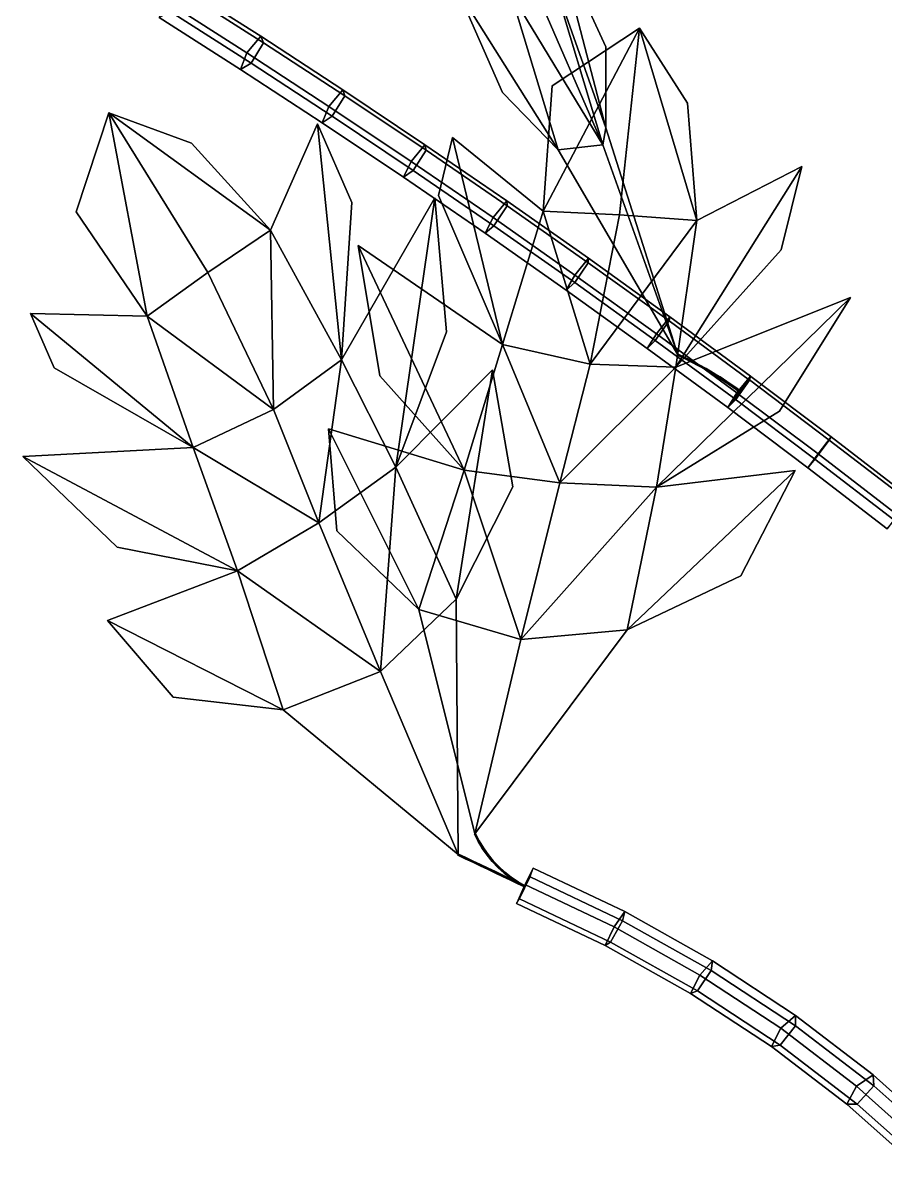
# Model space of a CAD drawing. Header units: metres. Extents: x -349 to 464, y -383 to 362.
# Drawn here: x -254.5 to -205.4, y 58.8 to 123.9 of the extents above; entities that cross this region are included whole.
import ezdxf

# ---------------------------------------------------------------- set-up
doc = ezdxf.new("R2010")
doc.units = ezdxf.units.M

msp = doc.modelspace()

# ---------------------------------------------------------------- linework, layer by layer
at = {"layer": 'Breeder_Leaf', "color": 3}
for points in [[(-224.406, 126.7611, 252.5786), (-224.0396, 128.5473, 260.8003), (-221.2905, 117.9533, 253.2495)], [(-224.406, 126.7611, 252.5786), (-221.2905, 117.9533, 253.2495), (-224.0396, 128.5473, 260.8003)], [(-224.0396, 128.5473, 260.8003), (-221.2962, 122.5699, 258.7374), (-221.2905, 117.9533, 253.2495)], [(-224.0396, 128.5473, 260.8003), (-221.2905, 117.9533, 253.2495), (-221.2962, 122.5699, 258.7374)], [(-221.4681, 116.9833, 246.7362), (-225.3984, 126.0291, 246.9125), (-224.406, 126.7611, 252.5786)], [(-221.4681, 116.9833, 246.7362), (-224.406, 126.7611, 252.5786), (-225.3984, 126.0291, 246.9125)], [(-221.4681, 116.9833, 246.7362), (-224.406, 126.7611, 252.5786), (-221.2905, 117.9533, 253.2495)], [(-221.4681, 116.9833, 246.7362), (-221.2905, 117.9533, 253.2495), (-224.406, 126.7611, 252.5786)], [(-224.0174, 116.6974, 241.1451), (-229.7617, 125.8485, 233.4591), (-226.7314, 125.6583, 241.2857)], [(-224.0174, 116.6974, 241.1451), (-226.7314, 125.6583, 241.2857), (-229.7617, 125.8485, 233.4591)], [(-224.0174, 116.6974, 241.1451), (-227.1755, 119.9574, 235.5527), (-229.7617, 125.8485, 233.4591)], [(-224.0174, 116.6974, 241.1451), (-229.7617, 125.8485, 233.4591), (-227.1755, 119.9574, 235.5527)], [(-226.7314, 125.6583, 241.2857), (-225.3984, 126.0291, 246.9125), (-221.4681, 116.9833, 246.7362)], [(-226.7314, 125.6583, 241.2857), (-221.4681, 116.9833, 246.7362), (-225.3984, 126.0291, 246.9125)], [(-224.0174, 116.6974, 241.1451), (-226.7314, 125.6583, 241.2857), (-221.4681, 116.9833, 246.7362)], [(-224.0174, 116.6974, 241.1451), (-221.4681, 116.9833, 246.7362), (-226.7314, 125.6583, 241.2857)], [(-224.8634, 113.2054, 350.2056), (-219.3666, 123.6282, 352.3683), (-220.5098, 113.0009, 351.959)], [(-224.8634, 113.2054, 350.2056), (-220.5098, 113.0009, 351.959), (-219.3666, 123.6282, 352.3683)], [(-224.8634, 113.2054, 350.2056), (-224.351, 120.3367, 351.5472), (-219.3666, 123.6282, 352.3683)], [(-224.8634, 113.2054, 350.2056), (-219.3666, 123.6282, 352.3683), (-224.351, 120.3367, 351.5472)], [(-220.5098, 113.0009, 351.959), (-219.3666, 123.6282, 352.3683), (-216.1098, 112.6818, 353.5271)], [(-220.5098, 113.0009, 351.959), (-216.1098, 112.6818, 353.5271), (-219.3666, 123.6282, 352.3683)], [(-219.3666, 123.6282, 352.3683), (-216.6356, 119.3643, 353.5473), (-216.1098, 112.6818, 353.5271)], [(-219.3666, 123.6282, 352.3683), (-216.1098, 112.6818, 353.5271), (-216.6356, 119.3643, 353.5473)], [(-247.4371, 107.2336, 349.6057), (-251.4763, 113.1592, 350.8263), (-249.6087, 118.8011, 351.8425)], [(-247.4371, 107.2336, 349.6057), (-249.6087, 118.8011, 351.8425), (-251.4763, 113.1592, 350.8263)], [(-247.4371, 107.2336, 349.6057), (-249.6087, 118.8011, 351.8425), (-243.975, 109.7119, 351.591)], [(-247.4371, 107.2336, 349.6057), (-243.975, 109.7119, 351.591), (-249.6087, 118.8011, 351.8425)], [(-243.975, 109.7119, 351.591), (-249.6087, 118.8011, 351.8425), (-240.396, 112.1313, 353.3961)], [(-243.975, 109.7119, 351.591), (-240.396, 112.1313, 353.3961), (-249.6087, 118.8011, 351.8425)], [(-249.6087, 118.8011, 351.8425), (-244.9068, 117.0876, 353.2516), (-240.396, 112.1313, 353.3961)], [(-249.6087, 118.8011, 351.8425), (-240.396, 112.1313, 353.3961), (-244.9068, 117.0876, 353.2516)], [(-240.396, 112.1313, 353.3961), (-237.7159, 118.1821, 356.4573), (-236.3622, 104.748, 356.2281)], [(-240.396, 112.1313, 353.3961), (-236.3622, 104.748, 356.2281), (-237.7159, 118.1821, 356.4573)], [(-237.7159, 118.1821, 356.4573), (-235.7707, 113.7018, 357.2591), (-236.3622, 104.748, 356.2281)], [(-237.7159, 118.1821, 356.4573), (-236.3622, 104.748, 356.2281), (-235.7707, 113.7018, 357.2591)], [(-217.1904, 105.0323, 247.2419), (-221.4681, 116.9833, 246.7362), (-221.2905, 117.9533, 253.2495)], [(-217.1904, 105.0323, 247.2419), (-221.2905, 117.9533, 253.2495), (-221.4681, 116.9833, 246.7362)], [(-227.1846, 105.6126, 353.7822), (-230.8254, 114.1074, 350.8303), (-230.0339, 117.3929, 350.0684)], [(-227.1846, 105.6126, 353.7822), (-230.0339, 117.3929, 350.0684), (-230.8254, 114.1074, 350.8303)], [(-227.1846, 105.6126, 353.7822), (-230.0339, 117.3929, 350.0684), (-224.8634, 113.2054, 350.2056)], [(-227.1846, 105.6126, 353.7822), (-224.8634, 113.2054, 350.2056), (-230.0339, 117.3929, 350.0684)], [(-224.0174, 116.6974, 241.1451), (-221.4681, 116.9833, 246.7362), (-217.1904, 105.0323, 247.2419)], [(-224.0174, 116.6974, 241.1451), (-217.1904, 105.0323, 247.2419), (-221.4681, 116.9833, 246.7362)], [(-216.1098, 112.6818, 353.5271), (-210.1261, 115.7565, 356.339), (-217.3054, 104.3193, 356.2556)], [(-216.1098, 112.6818, 353.5271), (-217.3054, 104.3193, 356.2556), (-210.1261, 115.7565, 356.339)], [(-210.1261, 115.7565, 356.339), (-211.2963, 111.0088, 357.1068), (-217.3054, 104.3193, 356.2556)], [(-210.1261, 115.7565, 356.339), (-217.3054, 104.3193, 356.2556), (-211.2963, 111.0088, 357.1068)], [(-236.3622, 104.748, 356.2281), (-231.0452, 113.9606, 358.313), (-233.2522, 98.6218, 359.9763)], [(-236.3622, 104.748, 356.2281), (-233.2522, 98.6218, 359.9763), (-231.0452, 113.9606, 358.313)], [(-231.0452, 113.9606, 358.313), (-230.3654, 106.3375, 360.1488), (-233.2522, 98.6218, 359.9763)], [(-231.0452, 113.9606, 358.313), (-233.2522, 98.6218, 359.9763), (-230.3654, 106.3375, 360.1488)], [(-227.1846, 105.6126, 353.7822), (-224.8634, 113.2054, 350.2056), (-222.1799, 104.4898, 354.6603)], [(-227.1846, 105.6126, 353.7822), (-222.1799, 104.4898, 354.6603), (-224.8634, 113.2054, 350.2056)], [(-224.8634, 113.2054, 350.2056), (-220.5098, 113.0009, 351.959), (-222.1799, 104.4898, 354.6603)], [(-224.8634, 113.2054, 350.2056), (-222.1799, 104.4898, 354.6603), (-220.5098, 113.0009, 351.959)], [(-222.1799, 104.4898, 354.6603), (-220.5098, 113.0009, 351.959), (-216.1098, 112.6818, 353.5271)], [(-222.1799, 104.4898, 354.6603), (-216.1098, 112.6818, 353.5271), (-220.5098, 113.0009, 351.959)], [(-240.2227, 101.9208, 354.3739), (-243.975, 109.7119, 351.591), (-240.396, 112.1313, 353.3961)], [(-240.2227, 101.9208, 354.3739), (-240.396, 112.1313, 353.3961), (-243.975, 109.7119, 351.591)], [(-240.2227, 101.9208, 354.3739), (-240.396, 112.1313, 353.3961), (-236.3622, 104.748, 356.2281)], [(-240.2227, 101.9208, 354.3739), (-236.3622, 104.748, 356.2281), (-240.396, 112.1313, 353.3961)], [(-222.1799, 104.4898, 354.6603), (-216.1098, 112.6818, 353.5271), (-217.3054, 104.3193, 356.2556)], [(-222.1799, 104.4898, 354.6603), (-217.3054, 104.3193, 356.2556), (-216.1098, 112.6818, 353.5271)], [(-229.374, 98.4563, 356.3189), (-235.3986, 111.2503, 349.5761), (-227.1846, 105.6126, 353.7822)], [(-229.374, 98.4563, 356.3189), (-227.1846, 105.6126, 353.7822), (-235.3986, 111.2503, 349.5761)], [(-229.374, 98.4563, 356.3189), (-234.1705, 103.8205, 352.3355), (-235.3986, 111.2503, 349.5761)], [(-229.374, 98.4563, 356.3189), (-235.3986, 111.2503, 349.5761), (-234.1705, 103.8205, 352.3355)], [(-247.4371, 107.2336, 349.6057), (-243.975, 109.7119, 351.591), (-240.2227, 101.9208, 354.3739)], [(-247.4371, 107.2336, 349.6057), (-240.2227, 101.9208, 354.3739), (-243.975, 109.7119, 351.591)], [(-217.3054, 104.3193, 356.2556), (-207.3565, 108.2958, 357.8978), (-218.4102, 97.4972, 359.9283)], [(-217.3054, 104.3193, 356.2556), (-218.4102, 97.4972, 359.9283), (-207.3565, 108.2958, 357.8978)], [(-207.3565, 108.2958, 357.8978), (-211.3959, 101.8197, 359.8179), (-218.4102, 97.4972, 359.9283)], [(-207.3565, 108.2958, 357.8978), (-218.4102, 97.4972, 359.9283), (-211.3959, 101.8197, 359.8179)], [(-244.8085, 99.7545, 353.2092), (-254.072, 107.3745, 349.1092), (-247.4371, 107.2336, 349.6057)], [(-244.8085, 99.7545, 353.2092), (-247.4371, 107.2336, 349.6057), (-254.072, 107.3745, 349.1092)], [(-244.8085, 99.7545, 353.2092), (-252.724, 104.2815, 349.8953), (-254.072, 107.3745, 349.1092)], [(-244.8085, 99.7545, 353.2092), (-254.072, 107.3745, 349.1092), (-252.724, 104.2815, 349.8953)], [(-244.8085, 99.7545, 353.2092), (-247.4371, 107.2336, 349.6057), (-240.2227, 101.9208, 354.3739)], [(-244.8085, 99.7545, 353.2092), (-240.2227, 101.9208, 354.3739), (-247.4371, 107.2336, 349.6057)], [(-229.374, 98.4563, 356.3189), (-227.1846, 105.6126, 353.7822), (-223.9199, 97.7297, 358.1356)], [(-229.374, 98.4563, 356.3189), (-223.9199, 97.7297, 358.1356), (-227.1846, 105.6126, 353.7822)], [(-227.1846, 105.6126, 353.7822), (-222.1799, 104.4898, 354.6603), (-223.9199, 97.7297, 358.1356)], [(-227.1846, 105.6126, 353.7822), (-223.9199, 97.7297, 358.1356), (-222.1799, 104.4898, 354.6603)], [(-237.6407, 95.4575, 357.8899), (-240.2227, 101.9208, 354.3739), (-236.3622, 104.748, 356.2281)], [(-237.6407, 95.4575, 357.8899), (-236.3622, 104.748, 356.2281), (-240.2227, 101.9208, 354.3739)], [(-237.6407, 95.4575, 357.8899), (-236.3622, 104.748, 356.2281), (-233.2522, 98.6218, 359.9763)], [(-237.6407, 95.4575, 357.8899), (-233.2522, 98.6218, 359.9763), (-236.3622, 104.748, 356.2281)], [(-223.9199, 97.7297, 358.1356), (-222.1799, 104.4898, 354.6603), (-217.3054, 104.3193, 356.2556)], [(-223.9199, 97.7297, 358.1356), (-217.3054, 104.3193, 356.2556), (-222.1799, 104.4898, 354.6603)], [(-223.9199, 97.7297, 358.1356), (-217.3054, 104.3193, 356.2556), (-218.4102, 97.4972, 359.9283)], [(-223.9199, 97.7297, 358.1356), (-218.4102, 97.4972, 359.9283), (-217.3054, 104.3193, 356.2556)], [(-233.2522, 98.6218, 359.9763), (-227.7474, 104.1734, 363.1064), (-229.8252, 91.1024, 364.3862)], [(-233.2522, 98.6218, 359.9763), (-229.8252, 91.1024, 364.3862), (-227.7474, 104.1734, 363.1064)], [(-227.7474, 104.1734, 363.1064), (-226.5876, 97.5014, 364.3916), (-229.8252, 91.1024, 364.3862)], [(-227.7474, 104.1734, 363.1064), (-229.8252, 91.1024, 364.3862), (-226.5876, 97.5014, 364.3916)], [(-244.8085, 99.7545, 353.2092), (-240.2227, 101.9208, 354.3739), (-237.6407, 95.4575, 357.8899)], [(-244.8085, 99.7545, 353.2092), (-237.6407, 95.4575, 357.8899), (-240.2227, 101.9208, 354.3739)], [(-231.9412, 90.523, 360.5798), (-237.0878, 100.8177, 353.9959), (-229.374, 98.4563, 356.3189)], [(-231.9412, 90.523, 360.5798), (-229.374, 98.4563, 356.3189), (-237.0878, 100.8177, 353.9959)], [(-231.9412, 90.523, 360.5798), (-236.6159, 95.01102, 357.4363), (-237.0878, 100.8177, 353.9959)], [(-231.9412, 90.523, 360.5798), (-237.0878, 100.8177, 353.9959), (-236.6159, 95.01102, 357.4363)], [(-242.287, 92.718, 355.7725), (-254.5101, 99.2418, 348.4595), (-244.8085, 99.7545, 353.2092)], [(-242.287, 92.718, 355.7725), (-244.8085, 99.7545, 353.2092), (-254.5101, 99.2418, 348.4595)], [(-242.287, 92.718, 355.7725), (-244.8085, 99.7545, 353.2092), (-237.6407, 95.4575, 357.8899)], [(-242.287, 92.718, 355.7725), (-237.6407, 95.4575, 357.8899), (-244.8085, 99.7545, 353.2092)], [(-242.287, 92.718, 355.7725), (-249.1389, 94.08042, 351.4317), (-254.5101, 99.2418, 348.4595)], [(-242.287, 92.718, 355.7725), (-254.5101, 99.2418, 348.4595), (-249.1389, 94.08042, 351.4317)], [(-234.1333, 86.999, 361.5583), (-237.6407, 95.4575, 357.8899), (-233.2522, 98.6218, 359.9763)], [(-234.1333, 86.999, 361.5583), (-233.2522, 98.6218, 359.9763), (-237.6407, 95.4575, 357.8899)], [(-234.1333, 86.999, 361.5583), (-233.2522, 98.6218, 359.9763), (-229.8252, 91.1024, 364.3862)], [(-234.1333, 86.999, 361.5583), (-229.8252, 91.1024, 364.3862), (-233.2522, 98.6218, 359.9763)], [(-231.9412, 90.523, 360.5798), (-229.374, 98.4563, 356.3189), (-226.1452, 88.8233, 361.7452)], [(-231.9412, 90.523, 360.5798), (-226.1452, 88.8233, 361.7452), (-229.374, 98.4563, 356.3189)], [(-229.374, 98.4563, 356.3189), (-223.9199, 97.7297, 358.1356), (-226.1452, 88.8233, 361.7452)], [(-229.374, 98.4563, 356.3189), (-226.1452, 88.8233, 361.7452), (-223.9199, 97.7297, 358.1356)], [(-218.4102, 97.4972, 359.9283), (-210.5019, 98.4452, 362.6636), (-220.084, 89.3668, 364.2674)], [(-218.4102, 97.4972, 359.9283), (-220.084, 89.3668, 364.2674), (-210.5019, 98.4452, 362.6636)], [(-210.5019, 98.4452, 362.6636), (-213.609, 92.4375, 363.9924), (-220.084, 89.3668, 364.2674)], [(-210.5019, 98.4452, 362.6636), (-220.084, 89.3668, 364.2674), (-213.609, 92.4375, 363.9924)], [(-226.1452, 88.8233, 361.7452), (-223.9199, 97.7297, 358.1356), (-218.4102, 97.4972, 359.9283)], [(-226.1452, 88.8233, 361.7452), (-218.4102, 97.4972, 359.9283), (-223.9199, 97.7297, 358.1356)], [(-226.1452, 88.8233, 361.7452), (-218.4102, 97.4972, 359.9283), (-220.084, 89.3668, 364.2674)], [(-226.1452, 88.8233, 361.7452), (-220.084, 89.3668, 364.2674), (-218.4102, 97.4972, 359.9283)], [(-242.287, 92.718, 355.7725), (-237.6407, 95.4575, 357.8899), (-234.1333, 86.999, 361.5583)], [(-242.287, 92.718, 355.7725), (-234.1333, 86.999, 361.5583), (-237.6407, 95.4575, 357.8899)], [(-239.6809, 84.8081, 360.053), (-249.6889, 89.8931, 352.9965), (-242.287, 92.718, 355.7725)], [(-239.6809, 84.8081, 360.053), (-242.287, 92.718, 355.7725), (-249.6889, 89.8931, 352.9965)], [(-239.6809, 84.8081, 360.053), (-242.287, 92.718, 355.7725), (-234.1333, 86.999, 361.5583)], [(-239.6809, 84.8081, 360.053), (-234.1333, 86.999, 361.5583), (-242.287, 92.718, 355.7725)], [(-229.709, 76.5635, 367.2948), (-234.1333, 86.999, 361.5583), (-229.8252, 91.1024, 364.3862)], [(-229.709, 76.5635, 367.2948), (-229.8252, 91.1024, 364.3862), (-234.1333, 86.999, 361.5583)], [(-231.9412, 90.523, 360.5798), (-226.1452, 88.8233, 361.7452), (-228.7499, 77.7508, 367.4019)], [(-231.9412, 90.523, 360.5798), (-228.7499, 77.7508, 367.4019), (-226.1452, 88.8233, 361.7452)], [(-239.6809, 84.8081, 360.053), (-245.9455, 85.5393, 356.5752), (-249.6889, 89.8931, 352.9965)], [(-239.6809, 84.8081, 360.053), (-249.6889, 89.8931, 352.9965), (-245.9455, 85.5393, 356.5752)], [(-228.7499, 77.7508, 367.4019), (-226.1452, 88.8233, 361.7452), (-220.084, 89.3668, 364.2674)], [(-228.7499, 77.7508, 367.4019), (-220.084, 89.3668, 364.2674), (-226.1452, 88.8233, 361.7452)], [(-239.6809, 84.8081, 360.053), (-234.1333, 86.999, 361.5583), (-229.709, 76.5635, 367.2948)], [(-239.6809, 84.8081, 360.053), (-229.709, 76.5635, 367.2948), (-234.1333, 86.999, 361.5583)]]:
    msp.add_3dface(points, dxfattribs=at)
at = {"layer": 'Breeder_Petiole', "color": 3}
for points in [[(-240.9524, 123.1681, 252.8454), (-245.6187, 126.1398, 254.3941), (-246.4203, 125.2055, 253.7714), (-241.7479, 122.2296, 252.2211)], [(-240.8058, 122.8008, 254.1671), (-245.4339, 125.7474, 255.7037), (-245.6187, 126.1398, 254.3941), (-240.9524, 123.1681, 252.8454)], [(-241.7479, 122.2296, 252.2211), (-246.4203, 125.2055, 253.7714), (-246.7384, 124.2269, 254.6903), (-242.1003, 121.2736, 253.1512)], [(-241.5093, 121.6319, 254.372), (-246.1196, 124.5669, 255.9026), (-245.4339, 125.7474, 255.7037), (-240.8058, 122.8008, 254.1671)], [(-242.1003, 121.2736, 253.1512), (-246.7384, 124.2269, 254.6903), (-246.1196, 124.5669, 255.9026), (-241.5093, 121.6319, 254.372)], [(-236.2806, 120.1167, 251.4794), (-240.9524, 123.1681, 252.8454), (-241.7479, 122.2296, 252.2211), (-237.0699, 119.1739, 250.8538)], [(-236.1722, 119.7752, 252.8117), (-240.8058, 122.8008, 254.1671), (-240.9524, 123.1681, 252.8454), (-236.2806, 120.1167, 251.4794)], [(-236.8935, 118.6181, 253.0218), (-241.5093, 121.6319, 254.372), (-240.8058, 122.8008, 254.1671), (-236.1722, 119.7752, 252.8117)], [(-237.0699, 119.1739, 250.8538), (-241.7479, 122.2296, 252.2211), (-242.1003, 121.2736, 253.1512), (-237.4566, 118.2409, 251.7936)], [(-237.4566, 118.2409, 251.7936), (-242.1003, 121.2736, 253.1512), (-241.5093, 121.6319, 254.372), (-236.8935, 118.6181, 253.0218)], [(-231.6087, 116.9893, 250.2978), (-236.2806, 120.1167, 251.4794), (-237.0699, 119.1739, 250.8538), (-232.3919, 116.0421, 249.6711)], [(-231.5385, 116.6741, 251.639), (-236.1722, 119.7752, 252.8117), (-236.2806, 120.1167, 251.4794), (-231.6087, 116.9893, 250.2978)], [(-232.2776, 115.5292, 251.8538), (-236.8935, 118.6181, 253.0218), (-236.1722, 119.7752, 252.8117), (-231.5385, 116.6741, 251.639)], [(-232.3919, 116.0421, 249.6711), (-237.0699, 119.1739, 250.8538), (-237.4566, 118.2409, 251.7936), (-232.813, 115.1327, 250.6192)], [(-232.813, 115.1327, 250.6192), (-237.4566, 118.2409, 251.7936), (-236.8935, 118.6181, 253.0218), (-232.2776, 115.5292, 251.8538)], [(-226.9425, 113.7897, 249.3019), (-231.6087, 116.9893, 250.2978), (-232.3919, 116.0421, 249.6711), (-227.7195, 112.8381, 248.6743)], [(-227.6673, 112.369, 250.8693), (-232.2776, 115.5292, 251.8538), (-231.5385, 116.6741, 251.639), (-226.9104, 113.5015, 250.6506)], [(-226.9104, 113.5015, 250.6506), (-231.5385, 116.6741, 251.639), (-231.6087, 116.9893, 250.2978), (-226.9425, 113.7897, 249.3019)], [(-227.7195, 112.8381, 248.6743), (-232.3919, 116.0421, 249.6711), (-232.813, 115.1327, 250.6192), (-228.1749, 111.9528, 249.6294)], [(-228.1749, 111.9528, 249.6294), (-232.813, 115.1327, 250.6192), (-232.2776, 115.5292, 251.8538), (-227.6673, 112.369, 250.8693)], [(-222.2874, 110.5218, 248.493), (-226.9425, 113.7897, 249.3019), (-227.7195, 112.8381, 248.6743), (-223.0584, 109.5656, 247.8649)], [(-223.068, 109.1413, 250.0695), (-227.6673, 112.369, 250.8693), (-226.9104, 113.5015, 250.6506), (-222.2933, 110.2611, 249.8477)], [(-222.2933, 110.2611, 249.8477), (-226.9104, 113.5015, 250.6506), (-226.9425, 113.7897, 249.3019), (-222.2874, 110.5218, 248.493)], [(-223.0584, 109.5656, 247.8649), (-227.7195, 112.8381, 248.6743), (-228.1749, 111.9528, 249.6294), (-223.548, 108.705, 248.8255)], [(-223.548, 108.705, 248.8255), (-228.1749, 111.9528, 249.6294), (-227.6673, 112.369, 250.8693), (-223.068, 109.1413, 250.0695)], [(-218.4852, 105.85, 249.4554), (-223.068, 109.1413, 250.0695), (-222.2933, 110.2611, 249.8477), (-217.6929, 106.9568, 249.2311)], [(-217.6491, 107.1896, 247.872), (-222.2874, 110.5218, 248.493), (-223.0584, 109.5656, 247.8649), (-218.414, 106.2287, 247.2436)], [(-217.6929, 106.9568, 249.2311), (-222.2933, 110.2611, 249.8477), (-222.2874, 110.5218, 248.493), (-217.6491, 107.1896, 247.872)], [(-218.414, 106.2287, 247.2436), (-223.0584, 109.5656, 247.8649), (-223.548, 108.705, 248.8255), (-218.9377, 105.3932, 248.2085)], [(-218.9377, 105.3932, 248.2085), (-223.548, 108.705, 248.8255), (-223.068, 109.1413, 250.0695), (-218.4852, 105.85, 249.4554)], [(-213.8923, 102.4748, 249.0252), (-218.4852, 105.85, 249.4554), (-217.6929, 106.9568, 249.2311), (-213.0999, 103.5817, 248.8009)], [(-213.0562, 103.8144, 247.4418), (-217.6491, 107.1896, 247.872), (-218.414, 106.2287, 247.2436), (-213.8211, 102.8536, 246.8134)], [(-213.0999, 103.5817, 248.8009), (-217.6929, 106.9568, 249.2311), (-217.6491, 107.1896, 247.872), (-213.0562, 103.8144, 247.4418)], [(-213.8211, 102.8536, 246.8134), (-218.414, 106.2287, 247.2436), (-218.9377, 105.3932, 248.2085), (-214.3447, 102.0181, 247.7783)], [(-214.3447, 102.0181, 247.7783), (-218.9377, 105.3932, 248.2085), (-218.4852, 105.85, 249.4554), (-213.8923, 102.4748, 249.0252)], [(-216.8083, 104.8367, 247.435), (-217.2078, 105.023, 247.2745), (-217.1866, 105.0613, 247.2663), (-216.7865, 104.8748, 247.427)], [(-216.8071, 104.812, 247.397), (-217.2048, 104.9974, 247.2372), (-217.2078, 105.023, 247.2745), (-216.8083, 104.8367, 247.435)], [(-216.7847, 104.8354, 247.3664), (-217.1817, 105.0205, 247.2068), (-217.2048, 104.9974, 247.2372), (-216.8071, 104.812, 247.397)], [(-216.7865, 104.8748, 247.427), (-217.1866, 105.0613, 247.2663), (-217.1706, 105.0599, 247.2247), (-216.772, 104.874, 247.3849)], [(-216.772, 104.874, 247.3849), (-217.1706, 105.0599, 247.2247), (-217.1817, 105.0205, 247.2068), (-216.7847, 104.8354, 247.3664)], [(-216.4078, 104.6375, 247.5767), (-216.8083, 104.8367, 247.435), (-216.7865, 104.8748, 247.427), (-216.3853, 104.6756, 247.5689)], [(-216.4086, 104.6136, 247.5378), (-216.8071, 104.812, 247.397), (-216.8083, 104.8367, 247.435), (-216.4078, 104.6375, 247.5767)], [(-216.3865, 104.6375, 247.5068), (-216.7847, 104.8354, 247.3664), (-216.8071, 104.812, 247.397), (-216.4086, 104.6136, 247.5378)], [(-216.3853, 104.6756, 247.5689), (-216.7865, 104.8748, 247.427), (-216.772, 104.874, 247.3849), (-216.3722, 104.6756, 247.5259)], [(-216.3722, 104.6756, 247.5259), (-216.772, 104.874, 247.3849), (-216.7847, 104.8354, 247.3664), (-216.3865, 104.6375, 247.5068)], [(-215.9883, 104.4274, 247.6277), (-216.3865, 104.6375, 247.5068), (-216.4086, 104.6136, 247.5378), (-216.0099, 104.403, 247.6592)], [(-216.0099, 104.403, 247.6592), (-216.4086, 104.6136, 247.5378), (-216.4078, 104.6375, 247.5767), (-216.0072, 104.4261, 247.699)], [(-216.0072, 104.4261, 247.699), (-216.4078, 104.6375, 247.5767), (-216.3853, 104.6756, 247.5689), (-215.984, 104.4642, 247.6912)], [(-215.9723, 104.465, 247.6474), (-216.3722, 104.6756, 247.5259), (-216.3865, 104.6375, 247.5068), (-215.9883, 104.4274, 247.6277)], [(-215.984, 104.4642, 247.6912), (-216.3853, 104.6756, 247.5689), (-216.3722, 104.6756, 247.5259), (-215.9723, 104.465, 247.6474)], [(-215.5909, 104.2057, 247.7291), (-215.9883, 104.4274, 247.6277), (-216.0099, 104.403, 247.6592), (-215.6121, 104.1807, 247.7609)], [(-215.6121, 104.1807, 247.7609), (-216.0099, 104.403, 247.6592), (-216.0072, 104.4261, 247.699), (-215.6075, 104.2028, 247.8015)], [(-215.6075, 104.2028, 247.8015), (-216.0072, 104.4261, 247.699), (-215.984, 104.4642, 247.6912), (-215.5835, 104.2409, 247.7938)], [(-215.5733, 104.2426, 247.7493), (-215.9723, 104.465, 247.6474), (-215.9883, 104.4274, 247.6277), (-215.5909, 104.2057, 247.7291)], [(-215.5835, 104.2409, 247.7938), (-215.984, 104.4642, 247.6912), (-215.9723, 104.465, 247.6474), (-215.5733, 104.2426, 247.7493)], [(-215.1953, 103.9727, 247.8105), (-215.5909, 104.2057, 247.7291), (-215.6121, 104.1807, 247.7609), (-215.2162, 103.9472, 247.8427)], [(-215.2162, 103.9472, 247.8427), (-215.6121, 104.1807, 247.7609), (-215.6075, 104.2028, 247.8015), (-215.2095, 103.9683, 247.8839)], [(-215.2095, 103.9683, 247.8839), (-215.6075, 104.2028, 247.8015), (-215.5835, 104.2409, 247.7938), (-215.1848, 104.0064, 247.8763)], [(-215.176, 104.009, 247.8312), (-215.5733, 104.2426, 247.7493), (-215.5909, 104.2057, 247.7291), (-215.1953, 103.9727, 247.8105)], [(-215.1848, 104.0064, 247.8763), (-215.5835, 104.2409, 247.7938), (-215.5733, 104.2426, 247.7493), (-215.176, 104.009, 247.8312)], [(-214.8026, 103.7292, 247.8719), (-215.1953, 103.9727, 247.8105), (-215.2162, 103.9472, 247.8427), (-214.823, 103.7031, 247.9044)], [(-214.823, 103.7031, 247.9044), (-215.2162, 103.9472, 247.8427), (-215.2095, 103.9683, 247.8839), (-214.8144, 103.7232, 247.9462)], [(-214.8144, 103.7232, 247.9462), (-215.2095, 103.9683, 247.8839), (-215.1848, 104.0064, 247.8763), (-214.7888, 103.7611, 247.9385)], [(-214.7816, 103.7648, 247.8929), (-215.176, 104.009, 247.8312), (-215.1953, 103.9727, 247.8105), (-214.8026, 103.7292, 247.8719)], [(-214.7888, 103.7611, 247.9385), (-215.1848, 104.0064, 247.8763), (-215.176, 104.009, 247.8312), (-214.7816, 103.7648, 247.8929)], [(-214.4135, 103.4756, 247.913), (-214.8026, 103.7292, 247.8719), (-214.823, 103.7031, 247.9044), (-214.4335, 103.449, 247.9458)], [(-214.4335, 103.449, 247.9458), (-214.823, 103.7031, 247.9044), (-214.8144, 103.7232, 247.9462), (-214.4229, 103.4679, 247.9881)], [(-214.4229, 103.4679, 247.9881), (-214.8144, 103.7232, 247.9462), (-214.7888, 103.7611, 247.9385), (-214.3966, 103.5058, 247.9804)], [(-214.3908, 103.5105, 247.9343), (-214.7816, 103.7648, 247.8929), (-214.8026, 103.7292, 247.8719), (-214.4135, 103.4756, 247.913)], [(-214.3966, 103.5058, 247.9804), (-214.7888, 103.7611, 247.9385), (-214.7816, 103.7648, 247.8929), (-214.3908, 103.5105, 247.9343)], [(-208.445, 100.3485, 247.1969), (-213.0331, 103.7971, 247.4398), (-213.7921, 102.8316, 246.8113), (-209.1979, 99.3782, 246.5686)], [(-208.5637, 100.1731, 248.5602), (-213.1145, 103.5928, 248.8018), (-213.0331, 103.7971, 247.4398), (-208.445, 100.3485, 247.1969)], [(-214.0291, 103.2127, 247.9338), (-214.4135, 103.4756, 247.913), (-214.4335, 103.449, 247.9458), (-214.0487, 103.1854, 247.9668)], [(-214.0487, 103.1854, 247.9668), (-214.4335, 103.449, 247.9458), (-214.4229, 103.4679, 247.9881), (-214.0361, 103.2031, 248.0095)], [(-214.0361, 103.2031, 248.0095), (-214.4229, 103.4679, 247.9881), (-214.3966, 103.5058, 247.9804), (-214.009, 103.2409, 248.0018)], [(-214.0047, 103.2467, 247.9553), (-214.3908, 103.5105, 247.9343), (-214.4135, 103.4756, 247.913), (-214.0291, 103.2127, 247.9338)], [(-214.009, 103.2409, 248.0018), (-214.3966, 103.5058, 247.9804), (-214.3908, 103.5105, 247.9343), (-214.0047, 103.2467, 247.9553)], [(-213.6488, 102.9399, 247.9341), (-214.0291, 103.2127, 247.9338), (-214.0487, 103.1854, 247.9668), (-213.6686, 102.9124, 247.9674)], [(-213.6686, 102.9124, 247.9674), (-214.0487, 103.1854, 247.9668), (-214.0361, 103.2031, 248.0095), (-213.6559, 102.9302, 248.0104)], [(-213.6559, 102.9302, 248.0104), (-214.0361, 103.2031, 248.0095), (-214.009, 103.2409, 248.0018), (-213.6286, 102.9683, 248.0027)], [(-213.6242, 102.9742, 247.9558), (-214.0047, 103.2467, 247.9553), (-214.0291, 103.2127, 247.9338), (-213.6488, 102.9399, 247.9341)], [(-213.6286, 102.9683, 248.0027), (-214.009, 103.2409, 248.0018), (-214.0047, 103.2467, 247.9553), (-213.6242, 102.9742, 247.9558)], [(-209.3912, 99.09285, 248.7871), (-213.9245, 102.4992, 249.0277), (-213.1145, 103.5928, 248.8018), (-208.5637, 100.1731, 248.5602)], [(-209.1979, 99.3782, 246.5686), (-213.7921, 102.8316, 246.8113), (-214.3495, 102.0216, 247.779), (-209.7891, 98.5941, 247.5376)], [(-209.7891, 98.5941, 247.5376), (-214.3495, 102.0216, 247.779), (-213.9245, 102.4992, 249.0277), (-209.3912, 99.09285, 248.7871)], [(-203.8901, 96.8479, 247.1436), (-208.445, 100.3485, 247.1969), (-209.1979, 99.3782, 246.5686), (-204.6372, 95.8728, 246.5157)], [(-204.0459, 96.7019, 248.5066), (-208.5637, 100.1731, 248.5602), (-208.445, 100.3485, 247.1969), (-203.8901, 96.8479, 247.1436)], [(-204.8908, 95.6352, 248.7337), (-209.3912, 99.09285, 248.7871), (-208.5637, 100.1731, 248.5602), (-204.0459, 96.7019, 248.5066)], [(-204.6372, 95.8728, 246.5157), (-209.1979, 99.3782, 246.5686), (-209.7891, 98.5941, 247.5376), (-205.2617, 95.115, 247.4848)], [(-205.2617, 95.115, 247.4848), (-209.7891, 98.5941, 247.5376), (-209.3912, 99.09285, 248.7871), (-204.8908, 95.6352, 248.7337)], [(-228.5406, 77.337, 367.3282), (-228.7498, 77.7542, 367.364), (-228.7822, 77.7358, 367.3885), (-228.5717, 77.3163, 367.3525)], [(-228.5717, 77.3163, 367.3525), (-228.7822, 77.7358, 367.3885), (-228.7703, 77.7381, 367.4314), (-228.5603, 77.3195, 367.3955)], [(-228.5603, 77.3195, 367.3955), (-228.7703, 77.7381, 367.4314), (-228.7297, 77.7583, 367.4333), (-228.5213, 77.3426, 367.3976)], [(-228.5096, 77.3532, 367.3559), (-228.7175, 77.768, 367.3915), (-228.7498, 77.7542, 367.364), (-228.5406, 77.337, 367.3282)], [(-228.5213, 77.3426, 367.3976), (-228.7297, 77.7583, 367.4333), (-228.7175, 77.768, 367.3915), (-228.5096, 77.3532, 367.3559)], [(-228.3011, 76.9364, 367.2936), (-228.5406, 77.337, 367.3282), (-228.5717, 77.3163, 367.3525), (-228.331, 76.9133, 367.3179)], [(-228.331, 76.9133, 367.3179), (-228.5717, 77.3163, 367.3525), (-228.5603, 77.3195, 367.3955), (-228.3201, 76.9173, 367.3613)], [(-228.3201, 76.9173, 367.3613), (-228.5603, 77.3195, 367.3955), (-228.5213, 77.3426, 367.3976), (-228.2826, 76.9434, 367.3637)], [(-228.2713, 76.9549, 367.3217), (-228.5096, 77.3532, 367.3559), (-228.5406, 77.337, 367.3282), (-228.3011, 76.9364, 367.2936)], [(-228.2826, 76.9434, 367.3637), (-228.5213, 77.3426, 367.3976), (-228.5096, 77.3532, 367.3559), (-228.2713, 76.9549, 367.3217)], [(-228.0327, 76.5543, 367.2608), (-228.3011, 76.9364, 367.2936), (-228.331, 76.9133, 367.3179), (-228.0612, 76.5289, 367.2851)], [(-228.0612, 76.5289, 367.2851), (-228.331, 76.9133, 367.3179), (-228.3201, 76.9173, 367.3613), (-228.0508, 76.5337, 367.3289)], [(-228.0508, 76.5337, 367.3289), (-228.3201, 76.9173, 367.3613), (-228.2826, 76.9434, 367.3637), (-228.0151, 76.5627, 367.3316)], [(-228.0043, 76.5751, 367.2893), (-228.2713, 76.9549, 367.3217), (-228.3011, 76.9364, 367.2936), (-228.0327, 76.5543, 367.2608)], [(-228.0151, 76.5627, 367.3316), (-228.2826, 76.9434, 367.3637), (-228.2713, 76.9549, 367.3217), (-228.0043, 76.5751, 367.2893)], [(-229.2863, 76.3661, 367.2407), (-229.7089, 76.5668, 367.2568), (-229.7245, 76.532, 367.28), (-229.302, 76.3313, 367.2638)], [(-229.302, 76.3313, 367.2638), (-229.7245, 76.532, 367.28), (-229.7188, 76.5404, 367.3234), (-229.2963, 76.3397, 367.3073)], [(-229.2963, 76.3397, 367.3073), (-229.7188, 76.5404, 367.3234), (-229.6993, 76.5812, 367.3271), (-229.2768, 76.3805, 367.3109)], [(-229.2709, 76.3963, 367.2696), (-229.6934, 76.597, 367.2858), (-229.7089, 76.5668, 367.2568), (-229.2863, 76.3661, 367.2407)], [(-229.2768, 76.3805, 367.3109), (-229.6993, 76.5812, 367.3271), (-229.6934, 76.597, 367.2858), (-229.2709, 76.3963, 367.2696)], [(-228.8638, 76.1654, 367.2242), (-229.2863, 76.3661, 367.2407), (-229.302, 76.3313, 367.2638), (-228.8795, 76.1304, 367.2476)], [(-228.8795, 76.1304, 367.2476), (-229.302, 76.3313, 367.2638), (-229.2963, 76.3397, 367.3073), (-228.8739, 76.1389, 367.2914)], [(-228.8739, 76.1389, 367.2914), (-229.2963, 76.3397, 367.3073), (-229.2768, 76.3805, 367.3109), (-228.8542, 76.18, 367.295)], [(-228.8482, 76.1959, 367.2534), (-229.2709, 76.3963, 367.2696), (-229.2863, 76.3661, 367.2407), (-228.8638, 76.1654, 367.2242)], [(-228.8542, 76.18, 367.295), (-229.2768, 76.3805, 367.3109), (-229.2709, 76.3963, 367.2696), (-228.8482, 76.1959, 367.2534)], [(-227.7368, 76.193, 367.2298), (-228.0327, 76.5543, 367.2608), (-228.0612, 76.5289, 367.2851), (-227.7638, 76.1653, 367.2542)], [(-227.7638, 76.1653, 367.2542), (-228.0612, 76.5289, 367.2851), (-228.0508, 76.5337, 367.3289), (-227.7539, 76.171, 367.2984)], [(-227.7539, 76.171, 367.2984), (-228.0508, 76.5337, 367.3289), (-228.0151, 76.5627, 367.3316), (-227.7202, 76.2027, 367.3013)], [(-227.7101, 76.216, 367.2588), (-228.0043, 76.5751, 367.2893), (-228.0327, 76.5543, 367.2608), (-227.7368, 76.193, 367.2298)], [(-227.7202, 76.2027, 367.3013), (-228.0151, 76.5627, 367.3316), (-228.0043, 76.5751, 367.2893), (-227.7101, 76.216, 367.2588)], [(-228.4413, 75.9648, 367.2078), (-228.8638, 76.1654, 367.2242), (-228.8795, 76.1304, 367.2476), (-228.4572, 75.9294, 367.2313)], [(-228.4572, 75.9294, 367.2313), (-228.8795, 76.1304, 367.2476), (-228.8739, 76.1389, 367.2914), (-228.4514, 75.938, 367.2754)], [(-228.4514, 75.938, 367.2754), (-228.8739, 76.1389, 367.2914), (-228.8542, 76.18, 367.295), (-228.4316, 75.9794, 367.2791)], [(-228.4256, 75.9955, 367.2372), (-228.8482, 76.1959, 367.2534), (-228.8638, 76.1654, 367.2242), (-228.4413, 75.9648, 367.2078)], [(-228.4316, 75.9794, 367.2791), (-228.8542, 76.18, 367.295), (-228.8482, 76.1959, 367.2534), (-228.4256, 75.9955, 367.2372)], [(-228.0187, 75.7641, 367.1914), (-228.4413, 75.9648, 367.2078), (-228.4572, 75.9294, 367.2313), (-228.0347, 75.7285, 367.2151)], [(-228.0347, 75.7285, 367.2151), (-228.4572, 75.9294, 367.2313), (-228.4514, 75.938, 367.2754), (-228.029, 75.7371, 367.2595)], [(-228.029, 75.7371, 367.2595), (-228.4514, 75.938, 367.2754), (-228.4316, 75.9794, 367.2791), (-228.009, 75.7788, 367.2632)], [(-228.0029, 75.795, 367.221), (-228.4256, 75.9955, 367.2372), (-228.4413, 75.9648, 367.2078), (-228.0187, 75.7641, 367.1914)], [(-228.009, 75.7788, 367.2632), (-228.4316, 75.9794, 367.2791), (-228.4256, 75.9955, 367.2372), (-228.0029, 75.795, 367.221)], [(-227.5962, 75.5634, 367.1749), (-228.0187, 75.7641, 367.1914), (-228.0347, 75.7285, 367.2151), (-227.6123, 75.5275, 367.1988)], [(-227.6123, 75.5275, 367.1988), (-228.0347, 75.7285, 367.2151), (-228.029, 75.7371, 367.2595), (-227.6065, 75.5362, 367.2436)], [(-227.6065, 75.5362, 367.2436), (-228.029, 75.7371, 367.2595), (-228.009, 75.7788, 367.2632), (-227.5864, 75.5783, 367.2473)], [(-227.5802, 75.5946, 367.2048), (-228.0029, 75.795, 367.221), (-228.0187, 75.7641, 367.1914), (-227.5962, 75.5634, 367.1749)], [(-227.5864, 75.5783, 367.2473), (-228.009, 75.7788, 367.2632), (-228.0029, 75.795, 367.221), (-227.5802, 75.5946, 367.2048)], [(-227.4151, 75.8543, 367.201), (-227.7368, 76.193, 367.2298), (-227.7638, 76.1653, 367.2542), (-227.4403, 75.8245, 367.2253)], [(-227.4403, 75.8245, 367.2253), (-227.7638, 76.1653, 367.2542), (-227.7539, 76.171, 367.2984), (-227.4311, 75.8309, 367.27)], [(-227.4311, 75.8309, 367.27), (-227.7539, 76.171, 367.2984), (-227.7202, 76.2027, 367.3013), (-227.3996, 75.8653, 367.2731)], [(-227.39, 75.8794, 367.2303), (-227.7101, 76.216, 367.2588), (-227.7368, 76.193, 367.2298), (-227.4151, 75.8543, 367.201)], [(-227.3996, 75.8653, 367.2731), (-227.7202, 76.2027, 367.3013), (-227.7101, 76.216, 367.2588), (-227.39, 75.8794, 367.2303)], [(-227.1576, 75.3942, 367.1885), (-227.5802, 75.5946, 367.2048), (-227.5962, 75.5634, 367.1749), (-227.1737, 75.3628, 367.1585)], [(-227.1638, 75.3777, 367.2315), (-227.5864, 75.5783, 367.2473), (-227.5802, 75.5946, 367.2048), (-227.1576, 75.3942, 367.1885)], [(-227.0692, 75.5401, 367.1743), (-227.4151, 75.8543, 367.201), (-227.4403, 75.8245, 367.2253), (-227.0925, 75.5083, 367.1987)], [(-227.0925, 75.5083, 367.1987), (-227.4403, 75.8245, 367.2253), (-227.4311, 75.8309, 367.27), (-227.084, 75.5154, 367.2437)], [(-227.084, 75.5154, 367.2437), (-227.4311, 75.8309, 367.27), (-227.3996, 75.8653, 367.2731), (-227.0549, 75.5523, 367.2471)], [(-227.0461, 75.5672, 367.204), (-227.39, 75.8794, 367.2303), (-227.4151, 75.8543, 367.201), (-227.0692, 75.5401, 367.1743)], [(-227.0549, 75.5523, 367.2471), (-227.3996, 75.8653, 367.2731), (-227.39, 75.8794, 367.2303), (-227.0461, 75.5672, 367.204)], [(-220.2157, 73.318, 366.667), (-225.424, 75.7948, 366.8712), (-225.9022, 74.8599, 365.9764), (-220.8204, 72.4458, 365.7856)], [(-220.3392, 72.8014, 367.9403), (-225.6077, 75.3054, 368.1479), (-225.424, 75.7948, 366.8712), (-220.2157, 73.318, 366.667)], [(-227.1737, 75.3628, 367.1585), (-227.5962, 75.5634, 367.1749), (-227.6123, 75.5275, 367.1988), (-227.1899, 75.3266, 367.1825)], [(-227.1899, 75.3266, 367.1825), (-227.6123, 75.5275, 367.1988), (-227.6065, 75.5362, 367.2436), (-227.1841, 75.3353, 367.2277)], [(-227.1841, 75.3353, 367.2277), (-227.6065, 75.5362, 367.2436), (-227.5864, 75.5783, 367.2473), (-227.1638, 75.3777, 367.2315)], [(-226.7511, 75.1621, 367.142), (-227.1737, 75.3628, 367.1585), (-227.1899, 75.3266, 367.1825), (-226.7675, 75.1256, 367.1663)], [(-226.7675, 75.1256, 367.1663), (-227.1899, 75.3266, 367.1825), (-227.1841, 75.3353, 367.2277), (-226.7616, 75.1344, 367.2118)], [(-226.7616, 75.1344, 367.2118), (-227.1841, 75.3353, 367.2277), (-227.1638, 75.3777, 367.2315), (-226.7411, 75.1772, 367.2156)], [(-226.7349, 75.1937, 367.1723), (-227.1576, 75.3942, 367.1885), (-227.1737, 75.3628, 367.1585), (-226.7511, 75.1621, 367.142)], [(-226.7411, 75.1772, 367.2156), (-227.1638, 75.3777, 367.2315), (-227.1576, 75.3942, 367.1885), (-226.7349, 75.1937, 367.1723)], [(-226.701, 75.2521, 367.1501), (-227.0692, 75.5401, 367.1743), (-227.0925, 75.5083, 367.1987), (-226.7223, 75.2184, 367.1745)], [(-226.7223, 75.2184, 367.1745), (-227.0925, 75.5083, 367.1987), (-227.084, 75.5154, 367.2437), (-226.7146, 75.2262, 367.2199)], [(-226.7146, 75.2262, 367.2199), (-227.084, 75.5154, 367.2437), (-227.0549, 75.5523, 367.2471), (-226.688, 75.2655, 367.2235)], [(-226.68, 75.281, 367.1801), (-227.0461, 75.5672, 367.204), (-227.0692, 75.5401, 367.1743), (-226.701, 75.2521, 367.1501)], [(-226.688, 75.2655, 367.2235), (-227.0549, 75.5523, 367.2471), (-227.0461, 75.5672, 367.204), (-226.68, 75.281, 367.1801)], [(-226.3286, 74.9614, 367.1256), (-226.7511, 75.1621, 367.142), (-226.7675, 75.1256, 367.1663), (-226.3451, 74.9247, 367.15)], [(-226.3451, 74.9247, 367.15), (-226.7675, 75.1256, 367.1663), (-226.7616, 75.1344, 367.2118), (-226.3391, 74.9336, 367.1959)], [(-226.3391, 74.9336, 367.1959), (-226.7616, 75.1344, 367.2118), (-226.7411, 75.1772, 367.2156), (-226.3185, 74.9766, 367.1997)], [(-226.3123, 74.9933, 367.1561), (-226.7349, 75.1937, 367.1723), (-226.7511, 75.1621, 367.142), (-226.3286, 74.9614, 367.1256)], [(-226.3185, 74.9766, 367.1997), (-226.7411, 75.1772, 367.2156), (-226.7349, 75.1937, 367.1723), (-226.3123, 74.9933, 367.1561)], [(-226.3126, 74.9918, 367.1283), (-226.701, 75.2521, 367.1501), (-226.7223, 75.2184, 367.1745), (-226.3316, 74.9564, 367.1528)], [(-226.3316, 74.9564, 367.1528), (-226.7223, 75.2184, 367.1745), (-226.7146, 75.2262, 367.2199), (-226.3248, 74.9648, 367.1986)], [(-226.3248, 74.9648, 367.1986), (-226.7146, 75.2262, 367.2199), (-226.688, 75.2655, 367.2235), (-226.301, 75.00626, 367.2024)], [(-226.2938, 75.02248, 367.1587), (-226.68, 75.281, 367.1801), (-226.701, 75.2521, 367.1501), (-226.3126, 74.9918, 367.1283)], [(-226.301, 75.00626, 367.2024), (-226.688, 75.2655, 367.2235), (-226.68, 75.281, 367.1801), (-226.2938, 75.02248, 367.1587)], [(-225.9061, 74.7607, 367.1091), (-226.3286, 74.9614, 367.1256), (-226.3451, 74.9247, 367.15), (-225.9227, 74.7237, 367.1337)], [(-225.9227, 74.7237, 367.1337), (-226.3451, 74.9247, 367.15), (-226.3391, 74.9336, 367.1959), (-225.9167, 74.7327, 367.1799)], [(-225.9167, 74.7327, 367.1799), (-226.3391, 74.9336, 367.1959), (-226.3185, 74.9766, 367.1997), (-225.8959, 74.7761, 367.1838)], [(-225.9061, 74.7607, 367.1091), (-226.3126, 74.9918, 367.1283), (-226.3316, 74.9564, 367.1528), (-225.9252, 74.725, 367.1339)], [(-225.9252, 74.725, 367.1339), (-226.3316, 74.9564, 367.1528), (-226.3248, 74.9648, 367.1986), (-225.9183, 74.7335, 367.18)], [(-225.8896, 74.7929, 367.1399), (-226.3123, 74.9933, 367.1561), (-226.3286, 74.9614, 367.1256), (-225.9061, 74.7607, 367.1091)], [(-225.9183, 74.7335, 367.18), (-226.3248, 74.9648, 367.1986), (-226.301, 75.00626, 367.2024), (-225.8944, 74.7752, 367.1837)], [(-225.8959, 74.7761, 367.1838), (-226.3185, 74.9766, 367.1997), (-226.3123, 74.9933, 367.1561), (-225.8896, 74.7929, 367.1399)], [(-225.8871, 74.7916, 367.1398), (-226.2938, 75.02248, 367.1587), (-226.3126, 74.9918, 367.1283), (-225.9061, 74.7607, 367.1091)], [(-225.8944, 74.7752, 367.1837), (-226.301, 75.00626, 367.2024), (-226.2938, 75.02248, 367.1587), (-225.8871, 74.7916, 367.1398)], [(-221.034, 71.5868, 367.8392), (-226.2112, 74.04402, 368.0354), (-225.6077, 75.3054, 368.1479), (-220.3392, 72.8014, 367.9403)], [(-220.8204, 72.4458, 365.7856), (-225.9022, 74.8599, 365.9764), (-226.3859, 73.7841, 366.6918), (-221.3232, 71.382, 366.5059)], [(-221.3232, 71.382, 366.5059), (-226.3859, 73.7841, 366.6918), (-226.2112, 74.04402, 368.0354), (-221.034, 71.5868, 367.8392)], [(-215.2174, 70.51, 366.0082), (-220.2157, 73.318, 366.667), (-220.8204, 72.4458, 365.7856), (-215.9426, 69.7082, 365.1512)], [(-215.2831, 69.9623, 367.2727), (-220.3392, 72.8014, 367.9403), (-220.2157, 73.318, 366.667), (-215.2174, 70.51, 366.0082)], [(-215.9426, 69.7082, 365.1512), (-220.8204, 72.4458, 365.7856), (-221.3232, 71.382, 366.5059), (-216.4633, 68.6576, 365.8781)], [(-216.0647, 68.8002, 367.1911), (-221.034, 71.5868, 367.8392), (-220.3392, 72.8014, 367.9403), (-215.2831, 69.9623, 367.2727)], [(-216.4633, 68.6576, 365.8781), (-221.3232, 71.382, 366.5059), (-221.034, 71.5868, 367.8392), (-216.0647, 68.8002, 367.1911)], [(-210.4836, 67.4001, 364.9029), (-215.2174, 70.51, 366.0082), (-215.9426, 69.7082, 365.1512), (-211.3222, 66.6758, 364.0811)], [(-210.4944, 66.818, 366.1535), (-215.2831, 69.9623, 367.2727), (-215.2174, 70.51, 366.0082), (-210.4836, 67.4001, 364.9029)], [(-211.3574, 65.7133, 366.0992), (-216.0647, 68.8002, 367.1911), (-215.2831, 69.9623, 367.2727), (-210.4944, 66.818, 366.1535)], [(-211.3222, 66.6758, 364.0811), (-215.9426, 69.7082, 365.1512), (-216.4633, 68.6576, 365.8781), (-211.8592, 65.6393, 364.8162)], [(-211.8592, 65.6393, 364.8162), (-216.4633, 68.6576, 365.8781), (-216.0647, 68.8002, 367.1911), (-211.3574, 65.7133, 366.0992)], [(-206.0659, 64.02102, 363.364), (-210.4836, 67.4001, 364.9029), (-211.3222, 66.6758, 364.0811), (-207.0095, 63.3803, 362.5879)], [(-206.0257, 63.4012, 364.5959), (-210.4944, 66.818, 366.1535), (-210.4836, 67.4001, 364.9029), (-206.0659, 64.02102, 363.364)], [(-207.0095, 63.3803, 362.5879), (-211.3222, 66.6758, 364.0811), (-211.8592, 65.6393, 364.8162), (-207.5612, 62.3586, 363.3329)], [(-206.9637, 62.3583, 364.5764), (-211.3574, 65.7133, 366.0992), (-210.4944, 66.818, 366.1535), (-206.0257, 63.4012, 364.5959)], [(-207.5612, 62.3586, 363.3329), (-211.8592, 65.6393, 364.8162), (-211.3574, 65.7133, 366.0992), (-206.9637, 62.3583, 364.5764)], [(-202.0129, 60.4079, 361.4095), (-206.0659, 64.02102, 363.364), (-207.0095, 63.3803, 362.5879), (-203.0519, 59.8561, 360.6889)], [(-201.9256, 59.7479, 362.6177), (-206.0257, 63.4012, 364.5959), (-206.0659, 64.02102, 363.364), (-202.0129, 60.4079, 361.4095)], [(-203.0519, 59.8561, 360.6889), (-207.0095, 63.3803, 362.5879), (-207.5612, 62.3586, 363.3329), (-203.6165, 58.8498, 361.4452)], [(-202.9317, 58.7704, 362.6402), (-206.9637, 62.3583, 364.5764), (-206.0257, 63.4012, 364.5959), (-201.9256, 59.7479, 362.6177)], [(-203.6165, 58.8498, 361.4452), (-207.5612, 62.3586, 363.3329), (-206.9637, 62.3583, 364.5764), (-202.9317, 58.7704, 362.6402)]]:
    msp.add_3dface(points, dxfattribs=at)

doc.saveas('drawing.dxf')
